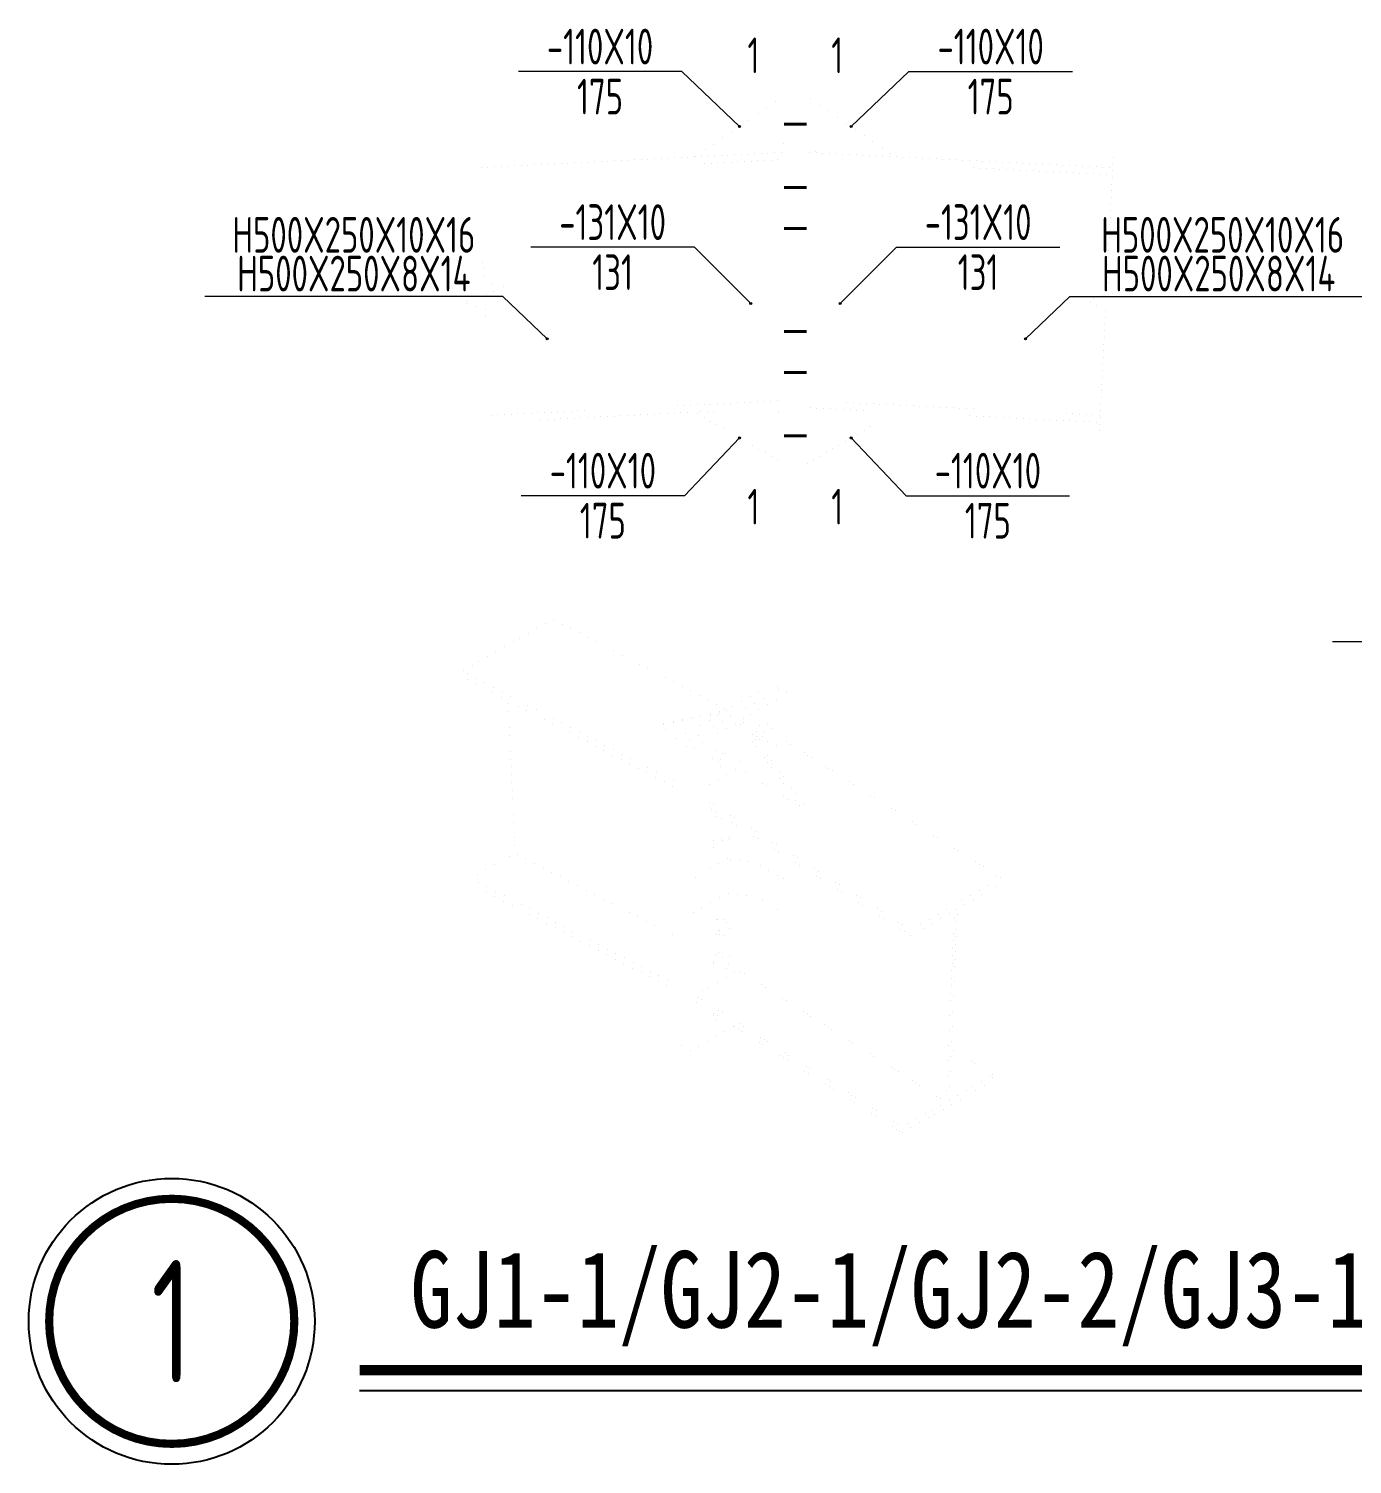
# Model space of a CAD drawing. Extents: x -1201378 to 2367219, y -619313 to 244905.
# Drawn here: x 332761 to 345718, y -393975 to -379917 of the extents above; entities that cross this region are included whole.
import ezdxf
from ezdxf.enums import TextEntityAlignment as Align

# ---------------------------------------------------------------- set-up
doc = ezdxf.new("R2010")
doc.units = 0
doc.header["$LTSCALE"] = 1000
doc.linetypes.add('线型2', pattern=[2.5, 1.5, -1])
doc.layers.add('S-TEXT', color=21, linetype='CONTINUOUS')
for name, color, linetype, lineweight in [('THIN', 7, 'CONTINUOUS', 0), ('剖面标注', 9, 'CONTINUOUS', 18), ('字符标注', 9, 'CONTINUOUS', 18), ('梁_主零件_实线', 141, 'CONTINUOUS', 18), ('梁_零件_实线', 3, 'CONTINUOUS', 18), ('螺栓组-普通_实线', 7, 'CONTINUOUS', 18), ('钢板标注', 9, 'CONTINUOUS', 18), ('钢框架轴线', 9, 'CONTINUOUS', 18)]:
    doc.layers.add(name, color=color, linetype=linetype, lineweight=lineweight)
doc.styles.add('FromPkpm', font='Pkpmeng', dxfattribs={"width": 0.7, "bigfont": 'Pkpmchn'})
doc.styles.add('TSSD_Num', font='tssdeng.shx', dxfattribs={"width": 0.7, "bigfont": 'Hztxt.shx'})
doc.styles.add('黑体', font='simhei.ttf', dxfattribs={"width": 0.8})

# ---------------------------------------------------------------- blocks, each defined once
blk = doc.blocks.new('ts_idx2')
at = {"layer": 'THIN', "color": 0, "linetype": 'ByBlock', "lineweight": -2, "const_width": 0.0333}
blk.add_lwpolyline([(-0.5, 0, 1), (0.5, 0, 1)], format="xyb", close=True, dxfattribs=at)
at = {"layer": 'THIN', "color": 0, "linetype": 'ByBlock', "lineweight": -2}
blk.add_circle((0, 0), 0.5833, dxfattribs=at)
at = {"layer": 'THIN', "color": 0, "linetype": 'ByBlock', "lineweight": -2, "style": 'TSSD_Num', "width": 0.7}
blk.add_attdef('A', text='', height=0.5, dxfattribs=at).set_placement((0, 0), align=Align.MIDDLE_CENTER)

msp = doc.modelspace()

# ---------------------------------------------------------------- hatches: boundary and pattern name
at = {"layer": '字符标注'}
h = msp.add_hatch(color=256, dxfattribs=at)
edge = h.paths.add_edge_path()
edge.add_arc((337836.8, -382953.5), 10, 0, 360)
h = msp.add_hatch(color=256, dxfattribs=at)
edge = h.paths.add_edge_path()
edge.add_arc((342518.4, -382953.5), 10, 0, 360)
at = {"layer": '钢板标注'}
h = msp.add_hatch(color=256, dxfattribs=at)
edge = h.paths.add_edge_path()
edge.add_arc((339719.5, -380874.7), 10, 0, 360)
h = msp.add_hatch(color=256, dxfattribs=at)
edge = h.paths.add_edge_path()
edge.add_arc((340813.5, -380874.7), 10, 0, 360)
h = msp.add_hatch(color=256, dxfattribs=at)
edge = h.paths.add_edge_path()
edge.add_arc((339829, -382607.9), 10, 0, 360)
h = msp.add_hatch(color=256, dxfattribs=at)
edge = h.paths.add_edge_path()
edge.add_arc((340704, -382607.9), 10, 0, 360)
h = msp.add_hatch(color=256, dxfattribs=at)
edge = h.paths.add_edge_path()
edge.add_arc((339719.5, -383924.8), 10, 0, 360)
h = msp.add_hatch(color=256, dxfattribs=at)
edge = h.paths.add_edge_path()
edge.add_arc((340813.4, -383924.8), 10, 0, 360)

# ---------------------------------------------------------------- linework, layer by layer
at = {"layer": 'S-TEXT', "const_width": 100}
msp.add_lwpolyline([(335999.8, -393053.7), (349497.8, -393053.7)], dxfattribs=at)
at = {"layer": 'S-TEXT'}
msp.add_lwpolyline([(335999.8, -393253.7), (349497.8, -393253.7)], dxfattribs=at)
at = {"layer": '剖面标注', "ltscale": 100}
for points in [[(340156.5, -379977.9, 0.019, 0.019, 0), (340156.5, -380377.9, 0.019, 0.019, 0)], [(340376.5, -379977.9, 0.019, 0.019, 0), (340376.5, -380377.9, 0.019, 0.019, 0)], [(340156.5, -384797.9, 0.019, 0.019, 0), (340156.5, -384397.9, 0.019, 0.019, 0)], [(340376.5, -384797.9, 0.019, 0.019, 0), (340376.5, -384397.9, 0.019, 0.019, 0)]]:
    msp.add_lwpolyline(points, format="xyseb", dxfattribs=at)
at = {"layer": '字符标注', "ltscale": 100}
for points in [[(337836.8, -382953.5), (337402, -382539.9), (334486.5, -382539.9)], [(342518.4, -382953.5), (342953.2, -382540), (345868.7, -382540)]]:
    msp.add_lwpolyline(points, dxfattribs=at)
for centre in [(337836.8, -382953.5), (342518.4, -382953.5)]:
    msp.add_circle(centre, 10, dxfattribs=at)
at = {"layer": '梁_主零件_实线', "ltscale": 100}
for points in [[(340156.5, -381127.9, 0.1, 0.1, 0), (337160.4, -381277.7, 0.1, 0.1, 0)], [(337163.9, -381347.6, 0.1, 0.1, 0), (340156.5, -381198, 0.1, 0.1, 0)], [(340156.5, -381127.9, 0.1, 0.1, 0), (340156.5, -382147.9, 0.1, 0.1, 0)], [(343372.6, -381277.7, 0.1, 0.1, 0), (340376.5, -381127.9, 0.1, 0.1, 0)], [(340376.5, -382147.9, 0.1, 0.1, 0), (340376.5, -381127.9, 0.1, 0.1, 0)], [(340376.5, -381198, 0.1, 0.1, 0), (343369.1, -381347.6, 0.1, 0.1, 0)], [(340156.5, -382197.9, 0.1, 0.1, 0), (340156.5, -382557.9, 0.1, 0.1, 0)], [(340376.5, -382557.9, 0.1, 0.1, 0), (340376.5, -382197.9, 0.1, 0.1, 0)], [(340156.5, -382607.9, 0.1, 0.1, 0), (340156.5, -383627.9, 0.1, 0.1, 0)], [(340376.5, -383627.9, 0.1, 0.1, 0), (340376.5, -382607.9, 0.1, 0.1, 0)], [(340156.5, -383557.8, 0.1, 0.1, 0), (337281.6, -383701.8, 0.1, 0.1, 0)], [(337285.1, -383771.7, 0.1, 0.1, 0), (340156.5, -383627.9, 0.1, 0.1, 0)], [(343251.4, -383701.8, 0.1, 0.1, 0), (340376.5, -383557.8, 0.1, 0.1, 0)], [(340376.5, -383627.9, 0.1, 0.1, 0), (343247.9, -383771.7, 0.1, 0.1, 0)], [(337006.3, -386208.2, 0.1, 0.1, 0), (337890.1, -385697.9, 0.1, 0.1, 0)], [(337890.1, -385697.9, 0.1, 0.1, 0), (339599.3, -386586, 0.1, 0.1, 0)], [(339089.5, -387290.6, 0.1, 0.1, 0), (337006.3, -386208.2, 0.1, 0.1, 0)], [(337008.7, -386266.7, 0.1, 0.1, 0), (337006.3, -386208.2, 0.1, 0.1, 0)], [(337008.7, -386266.7, 0.1, 0.1, 0), (339089.5, -387347.9, 0.1, 0.1, 0)], [(337519.8, -387989.9, 0.1, 0.1, 0), (337456.8, -386499.5, 0.1, 0.1, 0)], [(339971.6, -386999.8, 0.1, 0.1, 0), (340164.3, -386888.5, 0.1, 0.1, 0)], [(340164.3, -386888.5, 0.1, 0.1, 0), (342282.8, -388234, 0.1, 0.1, 0)], [(339280.4, -387398.8, 0.1, 0.1, 0), (339739.1, -387134, 0.1, 0.1, 0)], [(341399, -388744.3, 0.1, 0.1, 0), (339280.4, -387398.8, 0.1, 0.1, 0)], [(339280.4, -387456.1, 0.1, 0.1, 0), (339280.4, -387398.8, 0.1, 0.1, 0)], [(339280.4, -387456.1, 0.1, 0.1, 0), (341396.5, -388800, 0.1, 0.1, 0)], [(339708.2, -388058.2, 0.1, 0.1, 0), (339708.2, -387727.8, 0.1, 0.1, 0)], [(337092, -388236.9, 0.1, 0.1, 0), (337519.8, -387989.9, 0.1, 0.1, 0)], [(339089.5, -388805.4, 0.1, 0.1, 0), (337519.8, -387989.9, 0.1, 0.1, 0)], [(337094.4, -388295.4, 0.1, 0.1, 0), (337092, -388236.9, 0.1, 0.1, 0)], [(339089.5, -389274.7, 0.1, 0.1, 0), (337092, -388236.9, 0.1, 0.1, 0)], [(342282.8, -388234, 0.1, 0.1, 0), (341399, -388744.3, 0.1, 0.1, 0)], [(342280.4, -388289.6, 0.1, 0.1, 0), (342282.8, -388234, 0.1, 0.1, 0)], [(337094.4, -388295.4, 0.1, 0.1, 0), (339089.5, -389331.9, 0.1, 0.1, 0)], [(339708.2, -388392.9, 0.1, 0.1, 0), (339708.2, -388292.9, 0.1, 0.1, 0)], [(341396.5, -388800, 0.1, 0.1, 0), (342280.4, -388289.6, 0.1, 0.1, 0)], [(341824.3, -388553, 0.1, 0.1, 0), (341741.1, -390427.1, 0.1, 0.1, 0)], [(341769.3, -390410.8, 0.1, 0.1, 0), (341852.6, -388536.6, 0.1, 0.1, 0)], [(339708.2, -389135.9, 0.1, 0.1, 0), (339708.2, -388627.7, 0.1, 0.1, 0)], [(341396.5, -388800, 0.1, 0.1, 0), (341399, -388744.3, 0.1, 0.1, 0)], [(339280.4, -389382.9, 0.1, 0.1, 0), (339708.2, -389135.9, 0.1, 0.1, 0)], [(341741.1, -390427.1, 0.1, 0.1, 0), (339708.2, -389135.9, 0.1, 0.1, 0)], [(339280.4, -389440.1, 0.1, 0.1, 0), (339280.4, -389382.9, 0.1, 0.1, 0)], [(341313.3, -390674.1, 0.1, 0.1, 0), (339280.4, -389382.9, 0.1, 0.1, 0)], [(339280.4, -389440.1, 0.1, 0.1, 0), (341310.8, -390729.8, 0.1, 0.1, 0)], [(341791.7, -389906.3, 0.1, 0.1, 0), (342197.1, -390163.8, 0.1, 0.1, 0)], [(341310.8, -390729.8, 0.1, 0.1, 0), (342194.7, -390219.4, 0.1, 0.1, 0)], [(342197.1, -390163.8, 0.1, 0.1, 0), (341313.3, -390674.1, 0.1, 0.1, 0)], [(342194.7, -390219.4, 0.1, 0.1, 0), (342197.1, -390163.8, 0.1, 0.1, 0)], [(341310.8, -390729.8, 0.1, 0.1, 0), (341313.3, -390674.1, 0.1, 0.1, 0)]]:
    msp.add_lwpolyline(points, format="xyseb", dxfattribs=at)
at = {"layer": '梁_主零件_实线', "linetype": '线型2', "ltscale": 100}
for points in [[(340156.5, -382197.9, 0.1, 0.1, 0), (340156.5, -382147.9, 0.1, 0.1, 0)], [(340376.5, -382197.9, 0.1, 0.1, 0), (340376.5, -382147.9, 0.1, 0.1, 0)], [(340156.5, -382607.9, 0.1, 0.1, 0), (340156.5, -382557.9, 0.1, 0.1, 0)], [(340376.5, -382607.9, 0.1, 0.1, 0), (340376.5, -382557.9, 0.1, 0.1, 0)]]:
    msp.add_lwpolyline(points, format="xyseb", dxfattribs=at)
at = {"layer": '梁_零件_实线', "ltscale": 100}
for points in [[(340156.5, -380577.9, 0.1, 0.1, 0), (339282.6, -381171.6, 0.1, 0.1, 0)], [(340156.5, -384197.9, 0.1, 0.1, 0), (340156.5, -380577.9, 0.1, 0.1, 0)], [(340376.5, -380577.9, 0.1, 0.1, 0), (340156.5, -380577.9, 0.1, 0.1, 0)], [(340266.5, -380577.9, 0.1, 0.1, 0), (340266.5, -384197.9, 0.1, 0.1, 0)], [(340376.5, -384197.9, 0.1, 0.1, 0), (340376.5, -380577.9, 0.1, 0.1, 0)], [(340376.5, -380577.9, 0.1, 0.1, 0), (341250.4, -381171.6, 0.1, 0.1, 0)], [(340056.6, -381132.9, 0.1, 0.1, 0), (340156.5, -381027.9, 0.1, 0.1, 0)], [(340476.4, -381132.9, 0.1, 0.1, 0), (340376.5, -381027.9, 0.1, 0.1, 0)], [(339282.6, -381171.6, 0.1, 0.1, 0), (340056.6, -381132.9, 0.1, 0.1, 0)], [(341250.4, -381171.6, 0.1, 0.1, 0), (340476.4, -381132.9, 0.1, 0.1, 0)], [(339501.5, -382197.9, 0.1, 0.1, 0), (339501.5, -382147.9, 0.1, 0.1, 0)], [(339501.5, -382147.9, 0.1, 0.1, 0), (340156.5, -382147.9, 0.1, 0.1, 0)], [(340156.5, -382197.9, 0.1, 0.1, 0), (339501.5, -382197.9, 0.1, 0.1, 0)], [(340376.5, -382147.9, 0.1, 0.1, 0), (341031.5, -382147.9, 0.1, 0.1, 0)], [(341031.5, -382197.9, 0.1, 0.1, 0), (340376.5, -382197.9, 0.1, 0.1, 0)], [(341031.5, -382197.9, 0.1, 0.1, 0), (341031.5, -382147.9, 0.1, 0.1, 0)], [(340156.5, -382557.9, 0.1, 0.1, 0), (339501.5, -382557.9, 0.1, 0.1, 0)], [(339501.5, -382557.9, 0.1, 0.1, 0), (339501.5, -382607.9, 0.1, 0.1, 0)], [(339501.5, -382607.9, 0.1, 0.1, 0), (340156.5, -382607.9, 0.1, 0.1, 0)], [(341031.5, -382557.9, 0.1, 0.1, 0), (340376.5, -382557.9, 0.1, 0.1, 0)], [(340376.5, -382607.9, 0.1, 0.1, 0), (341031.5, -382607.9, 0.1, 0.1, 0)], [(341031.5, -382557.9, 0.1, 0.1, 0), (341031.5, -382607.9, 0.1, 0.1, 0)], [(339282.6, -383671.6, 0.1, 0.1, 0), (340056.6, -383632.9, 0.1, 0.1, 0)], [(340056.6, -383632.9, 0.1, 0.1, 0), (340156.5, -383727.9, 0.1, 0.1, 0)], [(340476.4, -383632.9, 0.1, 0.1, 0), (340376.5, -383727.9, 0.1, 0.1, 0)], [(341250.4, -383671.7, 0.1, 0.1, 0), (340476.4, -383632.9, 0.1, 0.1, 0)], [(340156.5, -384177.9, 0.1, 0.1, 0), (339282.6, -383671.6, 0.1, 0.1, 0)], [(340376.5, -384177.9, 0.1, 0.1, 0), (341250.4, -383671.7, 0.1, 0.1, 0)], [(340376.5, -384197.9, 0.1, 0.1, 0), (340156.5, -384197.9, 0.1, 0.1, 0)], [(339089.5, -386880.4, 0.1, 0.1, 0), (340044.1, -386329.2, 0.1, 0.1, 0)], [(340121.8, -386374.1, 0.1, 0.1, 0), (339167.3, -386925.3, 0.1, 0.1, 0)], [(339245, -386970.2, 0.1, 0.1, 0), (340199.6, -386419, 0.1, 0.1, 0)], [(340199.6, -386419, 0.1, 0.1, 0), (340044.1, -386329.2, 0.1, 0.1, 0)], [(340199.6, -386419, 0.1, 0.1, 0), (340199.6, -386911, 0.1, 0.1, 0)], [(339549.1, -386615, 0.1, 0.1, 0), (338931.1, -386743, 0.1, 0.1, 0)], [(338966.5, -386722.6, 0.1, 0.1, 0), (338931.1, -386743, 0.1, 0.1, 0)], [(338966.5, -386722.6, 0.1, 0.1, 0), (339584.4, -386594.6, 0.1, 0.1, 0)], [(339704.7, -387072.2, 0.1, 0.1, 0), (339704.7, -386704.8, 0.1, 0.1, 0)], [(339704.7, -386704.8, 0.1, 0.1, 0), (340322.6, -387546.3, 0.1, 0.1, 0)], [(340358, -387525.9, 0.1, 0.1, 0), (339740, -386684.4, 0.1, 0.1, 0)], [(338931.1, -386743, 0.1, 0.1, 0), (339139.7, -386851.4, 0.1, 0.1, 0)], [(339089.5, -389836.1, 0.1, 0.1, 0), (339089.5, -386880.4, 0.1, 0.1, 0)], [(339245, -386970.2, 0.1, 0.1, 0), (339089.5, -386880.4, 0.1, 0.1, 0)], [(339167.3, -386925.3, 0.1, 0.1, 0), (339167.3, -389881, 0.1, 0.1, 0)], [(339245, -389925.9, 0.1, 0.1, 0), (339245, -386970.2, 0.1, 0.1, 0)], [(339775.3, -387198.7, 0.1, 0.1, 0), (339704.7, -387072.2, 0.1, 0.1, 0)], [(340322.6, -387546.3, 0.1, 0.1, 0), (339775.3, -387198.7, 0.1, 0.1, 0)], [(340358, -387525.9, 0.1, 0.1, 0), (340322.6, -387546.3, 0.1, 0.1, 0)], [(339245, -388252.1, 0.1, 0.1, 0), (339602.1, -388045.9, 0.1, 0.1, 0)], [(339602.1, -388045.9, 0.1, 0.1, 0), (339867.3, -388076.5, 0.1, 0.1, 0)], [(339867.3, -388076.5, 0.1, 0.1, 0), (340171.3, -388252.1, 0.1, 0.1, 0)], [(340171.3, -388252.1, 0.1, 0.1, 0), (339245, -388252.1, 0.1, 0.1, 0)], [(340171.3, -388292.9, 0.1, 0.1, 0), (340171.3, -388252.1, 0.1, 0.1, 0)], [(339245, -388292.9, 0.1, 0.1, 0), (340171.3, -388292.9, 0.1, 0.1, 0)], [(339602.1, -388380.7, 0.1, 0.1, 0), (339245, -388586.8, 0.1, 0.1, 0)], [(339867.3, -388411.3, 0.1, 0.1, 0), (339602.1, -388380.7, 0.1, 0.1, 0)], [(340171.3, -388586.8, 0.1, 0.1, 0), (339867.3, -388411.3, 0.1, 0.1, 0)], [(339245, -388586.8, 0.1, 0.1, 0), (340171.3, -388586.8, 0.1, 0.1, 0)], [(340171.3, -388627.7, 0.1, 0.1, 0), (339245, -388627.7, 0.1, 0.1, 0)], [(340171.3, -388586.8, 0.1, 0.1, 0), (340171.3, -388627.7, 0.1, 0.1, 0)], [(339664.2, -389683.9, 0.1, 0.1, 0), (339245, -389925.9, 0.1, 0.1, 0)], [(339245, -389925.9, 0.1, 0.1, 0), (339089.5, -389836.1, 0.1, 0.1, 0)]]:
    msp.add_lwpolyline(points, format="xyseb", dxfattribs=at)
at = {"layer": '梁_零件_实线', "linetype": '线型2', "ltscale": 100}
for points in [[(339931.5, -382147.9, 0.1, 0.1, 0), (339931.5, -382197.9, 0.1, 0.1, 0)], [(340601.5, -382147.9, 0.1, 0.1, 0), (340601.5, -382197.9, 0.1, 0.1, 0)], [(339931.5, -382557.9, 0.1, 0.1, 0), (339931.5, -382607.9, 0.1, 0.1, 0)], [(340601.5, -382557.9, 0.1, 0.1, 0), (340601.5, -382607.9, 0.1, 0.1, 0)]]:
    msp.add_lwpolyline(points, format="xyseb", dxfattribs=at)
at = {"layer": '螺栓组-普通_实线', "ltscale": 100}
for points in [[(340116.5, -380852.9, 0.1, 0.1, 0), (340416.5, -380852.9, 0.1, 0.1, 0)], [(340116.5, -380852.9, 0.1, 0.1, 0), (340416.5, -380852.9, 0.1, 0.1, 0)], [(340116.5, -381472.9, 0.1, 0.1, 0), (340416.5, -381472.9, 0.1, 0.1, 0)], [(340116.5, -381472.9, 0.1, 0.1, 0), (340416.5, -381472.9, 0.1, 0.1, 0)], [(340116.5, -381872.9, 0.1, 0.1, 0), (340416.5, -381872.9, 0.1, 0.1, 0)], [(340116.5, -381872.9, 0.1, 0.1, 0), (340416.5, -381872.9, 0.1, 0.1, 0)], [(340116.5, -382882.9, 0.1, 0.1, 0), (340416.5, -382882.9, 0.1, 0.1, 0)], [(340116.5, -382882.9, 0.1, 0.1, 0), (340416.5, -382882.9, 0.1, 0.1, 0)], [(340116.5, -383282.9, 0.1, 0.1, 0), (340416.5, -383282.9, 0.1, 0.1, 0)], [(340116.5, -383282.9, 0.1, 0.1, 0), (340416.5, -383282.9, 0.1, 0.1, 0)], [(340116.5, -383902.9, 0.1, 0.1, 0), (340416.5, -383902.9, 0.1, 0.1, 0)], [(340116.5, -383902.9, 0.1, 0.1, 0), (340416.5, -383902.9, 0.1, 0.1, 0)]]:
    msp.add_lwpolyline(points, format="xyseb", dxfattribs=at)
at = {"layer": '螺栓组-普通_实线', "color": 1, "ltscale": 100}
for points in [[(340156.5, -380852.9, 30, 30, 0), (340376.5, -380852.9, 30, 30, 0)], [(340156.5, -380852.9, 30, 30, 0), (340376.5, -380852.9, 30, 30, 0)], [(340156.5, -381472.9, 30, 30, 0), (340376.5, -381472.9, 30, 30, 0)], [(340156.5, -381472.9, 30, 30, 0), (340376.5, -381472.9, 30, 30, 0)], [(340156.5, -381872.9, 30, 30, 0), (340376.5, -381872.9, 30, 30, 0)], [(340156.5, -381872.9, 30, 30, 0), (340376.5, -381872.9, 30, 30, 0)], [(340156.5, -382882.9, 30, 30, 0), (340376.5, -382882.9, 30, 30, 0)], [(340156.5, -382882.9, 30, 30, 0), (340376.5, -382882.9, 30, 30, 0)], [(340156.5, -383282.9, 30, 30, 0), (340376.5, -383282.9, 30, 30, 0)], [(340156.5, -383282.9, 30, 30, 0), (340376.5, -383282.9, 30, 30, 0)], [(340156.5, -383902.9, 30, 30, 0), (340376.5, -383902.9, 30, 30, 0)], [(340156.5, -383902.9, 30, 30, 0), (340376.5, -383902.9, 30, 30, 0)], [(339976.5, -386723.9, 0.1, 0.1, 0), (339919.1, -386739.3, 0.1, 0.1, 0)], [(339976.5, -386723.9, 0.1, 0.1, 0), (340040.1, -386760.7, 0.1, 0.1, 0)], [(339919.1, -386739.3, 0.1, 0.1, 0), (339877.1, -386812, 0.1, 0.1, 0)], [(339877.1, -386812, 0.1, 0.1, 0), (339940.7, -386848.8, 0.1, 0.1, 0)], [(339877.1, -386812, 0.1, 0.1, 0), (339892.5, -386869.4, 0.1, 0.1, 0)], [(339919.1, -386739.3, 0.1, 0.1, 0), (339982.7, -386776, 0.1, 0.1, 0)], [(339940.7, -386848.8, 0.1, 0.1, 0), (339982.7, -386776, 0.1, 0.1, 0)], [(339956.1, -386906.2, 0.1, 0.1, 0), (339940.7, -386848.8, 0.1, 0.1, 0)], [(339982.7, -386776, 0.1, 0.1, 0), (340040.1, -386760.7, 0.1, 0.1, 0)], [(340055.5, -386818, 0.1, 0.1, 0), (340013.5, -386890.8, 0.1, 0.1, 0)], [(340040.1, -386760.7, 0.1, 0.1, 0), (340055.5, -386818, 0.1, 0.1, 0)], [(339494.8, -386984.2, 0.1, 0.1, 0), (339452.8, -387057, 0.1, 0.1, 0)], [(339552.2, -386968.9, 0.1, 0.1, 0), (339494.8, -386984.2, 0.1, 0.1, 0)], [(339494.8, -386984.2, 0.1, 0.1, 0), (339558.5, -387021, 0.1, 0.1, 0)], [(339552.2, -386968.9, 0.1, 0.1, 0), (339615.8, -387005.6, 0.1, 0.1, 0)], [(339558.5, -387021, 0.1, 0.1, 0), (339615.8, -387005.6, 0.1, 0.1, 0)], [(339615.8, -387005.6, 0.1, 0.1, 0), (339631.2, -387063, 0.1, 0.1, 0)], [(339956.1, -386906.2, 0.1, 0.1, 0), (339892.5, -386869.4, 0.1, 0.1, 0)], [(340013.5, -386890.8, 0.1, 0.1, 0), (339956.1, -386906.2, 0.1, 0.1, 0)], [(339452.8, -387057, 0.1, 0.1, 0), (339516.5, -387093.7, 0.1, 0.1, 0)], [(339452.8, -387057, 0.1, 0.1, 0), (339468.2, -387114.4, 0.1, 0.1, 0)], [(339531.8, -387151.1, 0.1, 0.1, 0), (339468.2, -387114.4, 0.1, 0.1, 0)], [(339516.5, -387093.7, 0.1, 0.1, 0), (339558.5, -387021, 0.1, 0.1, 0)], [(339531.8, -387151.1, 0.1, 0.1, 0), (339516.5, -387093.7, 0.1, 0.1, 0)], [(339589.2, -387135.7, 0.1, 0.1, 0), (339531.8, -387151.1, 0.1, 0.1, 0)], [(339631.2, -387063, 0.1, 0.1, 0), (339589.2, -387135.7, 0.1, 0.1, 0)], [(339453.6, -387566.1, 0.1, 0.1, 0), (339468.2, -387620.6, 0.1, 0.1, 0)], [(339531.8, -387657.3, 0.1, 0.1, 0), (339468.2, -387620.6, 0.1, 0.1, 0)], [(339531.8, -387657.3, 0.1, 0.1, 0), (339518.4, -387607.2, 0.1, 0.1, 0)], [(339577.9, -387645, 0.1, 0.1, 0), (339531.8, -387657.3, 0.1, 0.1, 0)], [(339494.8, -387817.1, 0.1, 0.1, 0), (339452.8, -387889.8, 0.1, 0.1, 0)], [(339552.2, -387801.7, 0.1, 0.1, 0), (339494.8, -387817.1, 0.1, 0.1, 0)], [(339494.8, -387817.1, 0.1, 0.1, 0), (339558.5, -387853.8, 0.1, 0.1, 0)], [(339552.2, -387801.7, 0.1, 0.1, 0), (339615.8, -387838.4, 0.1, 0.1, 0)], [(339558.5, -387853.8, 0.1, 0.1, 0), (339615.8, -387838.4, 0.1, 0.1, 0)], [(339615.8, -387838.4, 0.1, 0.1, 0), (339631.2, -387895.8, 0.1, 0.1, 0)], [(339452.8, -387889.8, 0.1, 0.1, 0), (339516.5, -387926.6, 0.1, 0.1, 0)], [(339452.8, -387889.8, 0.1, 0.1, 0), (339468.2, -387947.2, 0.1, 0.1, 0)], [(339531.8, -387983.9, 0.1, 0.1, 0), (339468.2, -387947.2, 0.1, 0.1, 0)], [(339516.5, -387926.6, 0.1, 0.1, 0), (339558.5, -387853.8, 0.1, 0.1, 0)], [(339531.8, -387983.9, 0.1, 0.1, 0), (339516.5, -387926.6, 0.1, 0.1, 0)], [(339589.2, -387968.6, 0.1, 0.1, 0), (339531.8, -387983.9, 0.1, 0.1, 0)], [(339631.2, -387895.8, 0.1, 0.1, 0), (339589.2, -387968.6, 0.1, 0.1, 0)], [(339494.8, -388641.7, 0.1, 0.1, 0), (339452.8, -388714.5, 0.1, 0.1, 0)], [(339547.3, -388627.7, 0.1, 0.1, 0), (339494.8, -388641.7, 0.1, 0.1, 0)], [(339494.8, -388641.7, 0.1, 0.1, 0), (339558.5, -388678.5, 0.1, 0.1, 0)], [(339516.5, -388751.2, 0.1, 0.1, 0), (339558.5, -388678.5, 0.1, 0.1, 0)], [(339554.5, -388627.7, 0.1, 0.1, 0), (339615.8, -388663.1, 0.1, 0.1, 0)], [(339558.5, -388678.5, 0.1, 0.1, 0), (339615.8, -388663.1, 0.1, 0.1, 0)], [(339615.8, -388663.1, 0.1, 0.1, 0), (339631.2, -388720.5, 0.1, 0.1, 0)], [(339452.8, -388714.5, 0.1, 0.1, 0), (339516.5, -388751.2, 0.1, 0.1, 0)], [(339452.8, -388714.5, 0.1, 0.1, 0), (339468.2, -388771.9, 0.1, 0.1, 0)], [(339531.8, -388808.6, 0.1, 0.1, 0), (339468.2, -388771.9, 0.1, 0.1, 0)], [(339531.8, -388808.6, 0.1, 0.1, 0), (339516.5, -388751.2, 0.1, 0.1, 0)], [(339589.2, -388793.2, 0.1, 0.1, 0), (339531.8, -388808.6, 0.1, 0.1, 0)], [(339631.2, -388720.5, 0.1, 0.1, 0), (339589.2, -388793.2, 0.1, 0.1, 0)], [(339494.8, -388968.3, 0.1, 0.1, 0), (339452.8, -389041.1, 0.1, 0.1, 0)], [(339552.2, -388953, 0.1, 0.1, 0), (339494.8, -388968.3, 0.1, 0.1, 0)], [(339494.8, -388968.3, 0.1, 0.1, 0), (339558.5, -389005.1, 0.1, 0.1, 0)], [(339552.2, -388953, 0.1, 0.1, 0), (339615.8, -388989.7, 0.1, 0.1, 0)], [(339452.8, -389041.1, 0.1, 0.1, 0), (339516.5, -389077.8, 0.1, 0.1, 0)], [(339452.8, -389041.1, 0.1, 0.1, 0), (339468.2, -389098.5, 0.1, 0.1, 0)], [(339531.8, -389135.2, 0.1, 0.1, 0), (339468.2, -389098.5, 0.1, 0.1, 0)], [(339516.5, -389077.8, 0.1, 0.1, 0), (339558.5, -389005.1, 0.1, 0.1, 0)], [(339531.8, -389135.2, 0.1, 0.1, 0), (339516.5, -389077.8, 0.1, 0.1, 0)], [(339558.5, -389005.1, 0.1, 0.1, 0), (339615.8, -388989.7, 0.1, 0.1, 0)], [(339631.2, -389047.1, 0.1, 0.1, 0), (339589.2, -389119.8, 0.1, 0.1, 0)], [(339615.8, -388989.7, 0.1, 0.1, 0), (339631.2, -389047.1, 0.1, 0.1, 0)], [(339589.2, -389119.8, 0.1, 0.1, 0), (339531.8, -389135.2, 0.1, 0.1, 0)], [(339453.6, -389550.1, 0.1, 0.1, 0), (339468.2, -389604.7, 0.1, 0.1, 0)], [(339531.8, -389641.4, 0.1, 0.1, 0), (339468.2, -389604.7, 0.1, 0.1, 0)], [(339531.8, -389641.4, 0.1, 0.1, 0), (339518.4, -389591.3, 0.1, 0.1, 0)], [(339577.9, -389629.1, 0.1, 0.1, 0), (339531.8, -389641.4, 0.1, 0.1, 0)]]:
    msp.add_lwpolyline(points, format="xyseb", dxfattribs=at)
at = {"layer": '钢板标注', "ltscale": 100}
for points in [[(339719.5, -380874.7), (339154.4, -380337.1), (337554.4, -380337.1)], [(340813.5, -380874.7), (341378.6, -380337.1), (342978.6, -380337.1)], [(339829, -382607.9), (339277.5, -382056.3), (337677.5, -382056.3)], [(340704, -382607.9), (341255.5, -382056.3), (342855.5, -382056.3)], [(339719.5, -383924.8), (339182, -384489.9), (337582, -384489.9)], [(340813.4, -383924.8), (341351, -384490), (342951, -384490)], [(350663.2, -387019.8), (347123.2, -385919.8), (345523.2, -385919.8)]]:
    msp.add_lwpolyline(points, dxfattribs=at)
for centre in [(339719.5, -380874.7), (340813.5, -380874.7), (339829, -382607.9), (340704, -382607.9), (339719.5, -383924.8), (340813.4, -383924.8)]:
    msp.add_circle(centre, 10, dxfattribs=at)
at = {"layer": '钢框架轴线', "ltscale": 100}
for points in [[(337216.3, -382394.8, 0.1, 0.1, 0), (337155.4, -381177.8, 0.1, 0.1, 0)], [(343316.7, -382394.9, 0.1, 0.1, 0), (343377.6, -381177.8, 0.1, 0.1, 0)], [(337006.3, -382600.6, 0.1, 0.1, 0), (337439.2, -382448.8, 0.1, 0.1, 0)], [(337439.2, -382448.8, 0.1, 0.1, 0), (337216.3, -382394.8, 0.1, 0.1, 0)], [(343087.3, -382578.6, 0.1, 0.1, 0), (343533.2, -382470.8, 0.1, 0.1, 0)], [(343533.2, -382470.8, 0.1, 0.1, 0), (343316.7, -382394.9, 0.1, 0.1, 0)], [(337229.2, -382654.5, 0.1, 0.1, 0), (337006.3, -382600.6, 0.1, 0.1, 0)], [(343303.8, -382654.5, 0.1, 0.1, 0), (343087.3, -382578.6, 0.1, 0.1, 0)], [(337290.1, -383871.5, 0.1, 0.1, 0), (337229.2, -382654.5, 0.1, 0.1, 0)], [(343242.9, -383871.6, 0.1, 0.1, 0), (343303.8, -382654.5, 0.1, 0.1, 0)]]:
    msp.add_lwpolyline(points, format="xyseb", dxfattribs=at)

# ---------------------------------------------------------------- block references
at = {"layer": 'S-TEXT'}
ref = msp.add_blockref('ts_idx2', (334161.1, -392574.8), dxfattribs=dict(at, xscale=2400, yscale=2400, zscale=2400))
ref.add_attrib('1', '1', dxfattribs={"layer": 'THIN', "height": 1200, "style": 'TSSD_Num', "width": 0.7}).set_placement((334161.1, -392574.8), align=Align.MIDDLE_CENTER)

# ---------------------------------------------------------------- texts
at = {"layer": 'S-TEXT', "style": '黑体', "width": 0.8}
msp.add_text('GJ1-1/GJ2-1/GJ2-2/GJ3-1跨中节点', height=750, dxfattribs=at).set_placement((342828.7, -392861.6), align=Align.BOTTOM_CENTER)
at = {"layer": '剖面标注', "style": 'FromPkpm', "width": 0.7}
for p in [(339856.5, -380177.9), (340676.5, -380177.9), (339856.5, -384597.9), (340676.5, -384597.9)]:
    msp.add_text('1', height=350, dxfattribs=at).set_placement(p, align=Align.MIDDLE_CENTER)
at = {"layer": '字符标注', "style": 'FromPkpm', "width": 0.7}
for s, p in [('H500X250X10X16', (335944.3, -382110.5)), ('H500X250X10X16', (344450, -382110.5)), ('H500X250X8X14', (335944.3, -382489.9)), ('H500X250X8X14', (344410.9, -382490))]:
    msp.add_text(s, height=350, dxfattribs=at).set_placement(p, align=Align.CENTER)
at = {"layer": '钢板标注', "style": 'FromPkpm', "width": 0.7}
for s, p in [('-110X10', (338354.4, -380267.1)), ('-110X10', (342178.6, -380267.1)), ('-131X10', (338477.5, -381986.3)), ('-131X10', (342055.5, -381986.3)), ('-110X10', (338382, -384419.9)), ('-110X10', (342151, -384420))]:
    msp.add_text(s, height=350, dxfattribs=at).set_placement(p, align=Align.CENTER)
for s, p in [('175', (338354.4, -380407.1)), ('175', (342178.6, -380407.1)), ('131', (338477.5, -382126.3)), ('131', (342055.5, -382126.3)), ('175', (338382, -384559.9)), ('175', (342151, -384560))]:
    msp.add_text(s, height=350, dxfattribs=at).set_placement(p, align=Align.TOP_CENTER)

doc.saveas('drawing.dxf')
